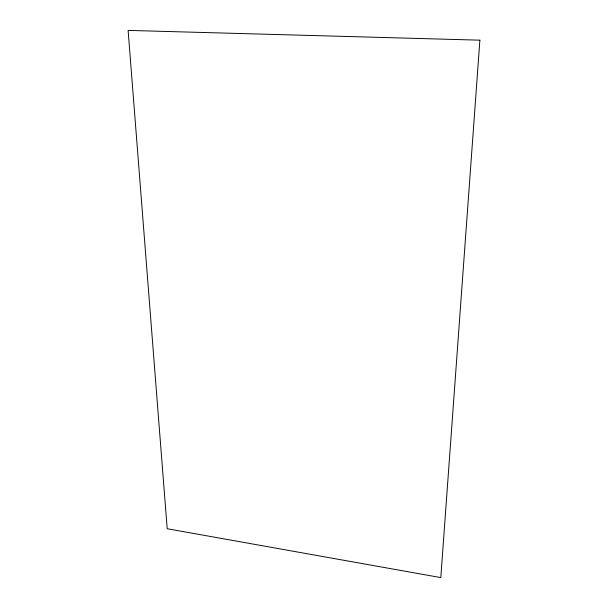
<?xml version="1.0" encoding="UTF-8"?>
<svg xmlns="http://www.w3.org/2000/svg" width="608" height="608" viewBox="0 0 608 608"><rect width="100%" height="100%" fill="white"/><g stroke="black" fill="none" stroke-linecap="round" stroke-linejoin="round"><path stroke-width="0.91" d="M479.887 40.174L440.8 577.6L167.2 528.74L128.113 30.4L479.887 40.174"/></g></svg>
